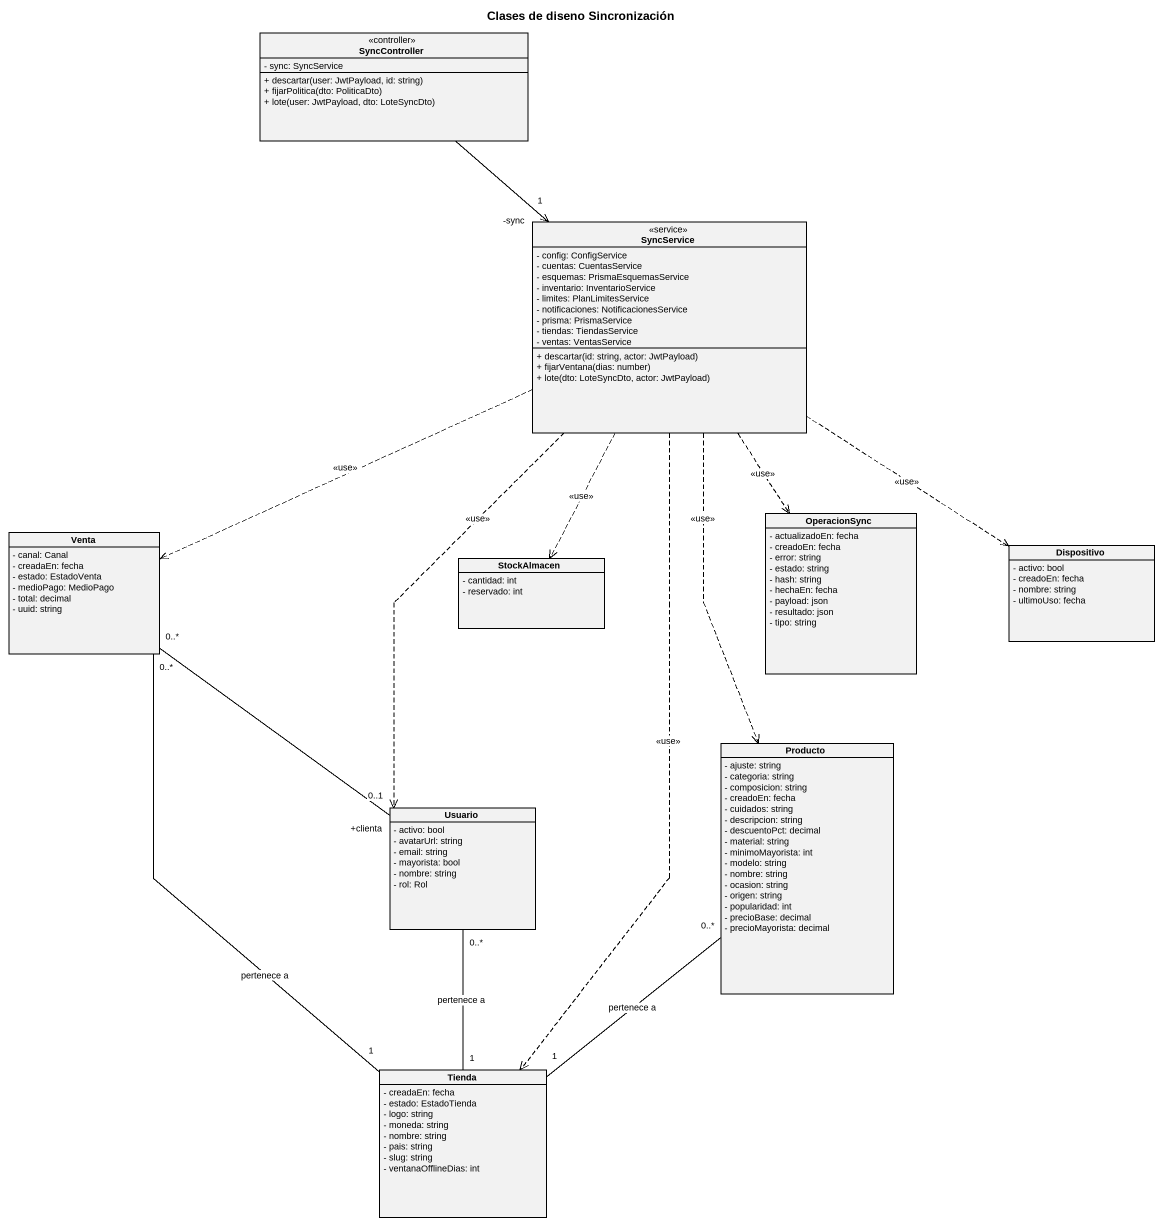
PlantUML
@startuml
title Clases de diseno Sincronización
hide circle
hide empty members
skinparam classAttributeIconSize 0
class SyncController <<controller>> {
  - sync: SyncService
  + descartar(user: JwtPayload, id: string)
  + fijarPolitica(dto: PoliticaDto)
  + lote(user: JwtPayload, dto: LoteSyncDto)
}
class SyncService <<service>> {
  - config: ConfigService
  - cuentas: CuentasService
  - esquemas: PrismaEsquemasService
  - inventario: InventarioService
  - limites: PlanLimitesService
  - notificaciones: NotificacionesService
  - prisma: PrismaService
  - tiendas: TiendasService
  - ventas: VentasService
  + descartar(id: string, actor: JwtPayload)
  + fijarVentana(dias: number)
  + lote(dto: LoteSyncDto, actor: JwtPayload)
}
class Venta {
  - canal: Canal
  - creadaEn: fecha
  - estado: EstadoVenta
  - medioPago: MedioPago
  - total: decimal
  - uuid: string
}
class OperacionSync {
  - actualizadoEn: fecha
  - creadoEn: fecha
  - error: string
  - estado: string
  - hash: string
  - hechaEn: fecha
  - payload: json
  - resultado: json
  - tipo: string
}
class StockAlmacen {
  - cantidad: int
  - reservado: int
}
class Dispositivo {
  - activo: bool
  - creadoEn: fecha
  - nombre: string
  - ultimoUso: fecha
}
class Producto {
  - ajuste: string
  - categoria: string
  - composicion: string
  - creadoEn: fecha
  - cuidados: string
  - descripcion: string
  - descuentoPct: decimal
  - material: string
  - minimoMayorista: int
  - modelo: string
  - nombre: string
  - ocasion: string
  - origen: string
  - popularidad: int
  - precioBase: decimal
  - precioMayorista: decimal
}
class Usuario {
  - activo: bool
  - avatarUrl: string
  - email: string
  - mayorista: bool
  - nombre: string
  - rol: Rol
}
class Tienda {
  - creadaEn: fecha
  - estado: EstadoTienda
  - logo: string
  - moneda: string
  - nombre: string
  - pais: string
  - slug: string
  - ventanaOfflineDias: int
}
SyncController --> "-sync\n1" SyncService
SyncService .left.> Venta : <<use>>
SyncService ..> OperacionSync : <<use>>
SyncService ..> StockAlmacen : <<use>>
SyncService ..> Dispositivo : <<use>>
SyncService ..> Producto : <<use>>
SyncService ..> Usuario : <<use>>
SyncService ..> Tienda : <<use>>
Venta "0..*" -- "+clienta\n0..1" Usuario
Venta "0..*" -- "1" Tienda : pertenece a
Producto "0..*" -- "1" Tienda : pertenece a
Usuario "0..*" -- "1" Tienda : pertenece a
@enduml
